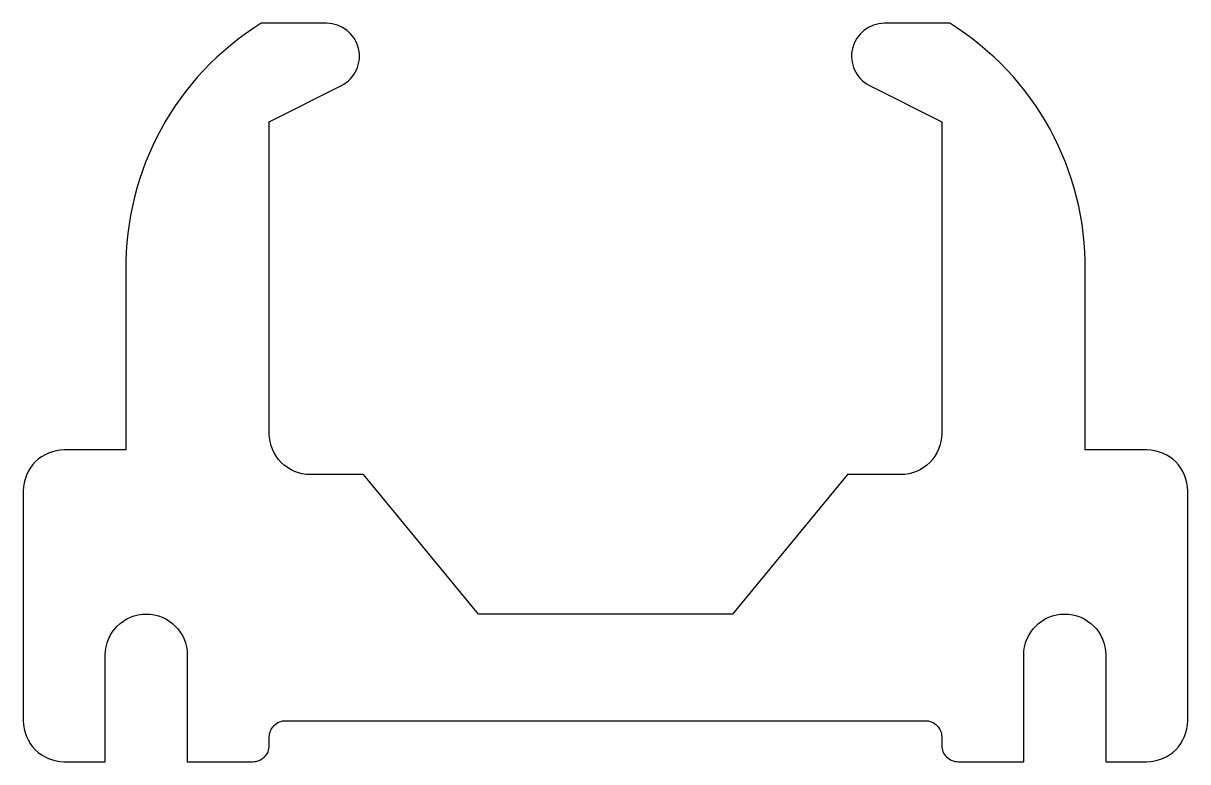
# Model space of a CAD drawing. Extents: x 256.6 to 270.8, y 250.3 to 259.3.
import ezdxf

# ---------------------------------------------------------------- set-up
doc = ezdxf.new("R2010")
doc.units = 0
doc.layers.add('ANA', color=220, linetype='CONTINUOUS')

msp = doc.modelspace()

# ---------------------------------------------------------------- linework, layer by layer
at = {"layer": 'ANA'}
msp.add_lwpolyline([(267.892, 259.281), (267.092, 259.281, 0.790389), (266.912, 258.524), (267.792, 258.081), (267.792, 254.281, -0.414214), (267.292, 253.781), (266.642, 253.781), (265.242, 252.081), (262.142, 252.081), (260.742, 253.781), (260.092, 253.781, -0.414214), (259.592, 254.281), (259.592, 258.081), (260.472, 258.524, 0.790389), (260.292, 259.281), (259.492, 259.281, 0.262368), (257.842, 256.266), (257.842, 254.081), (257.092, 254.081, 0.414214), (256.592, 253.581), (256.592, 250.781, 0.414214), (257.092, 250.281), (257.592, 250.281), (257.592, 251.581, -1), (258.592, 251.581), (258.592, 250.281), (259.392, 250.281, 0.414214), (259.592, 250.481), (259.592, 250.581, -0.414214), (259.792, 250.781), (267.592, 250.781, -0.414214), (267.792, 250.581), (267.792, 250.481, 0.414214), (267.992, 250.281), (268.792, 250.281), (268.792, 251.581, -1), (269.792, 251.581), (269.792, 250.281), (270.292, 250.281, 0.414214), (270.792, 250.781), (270.792, 253.581, 0.414214), (270.292, 254.081), (269.542, 254.081), (269.542, 256.266, 0.262368)], format="xyb", close=True, dxfattribs=at)

doc.saveas('drawing.dxf')
